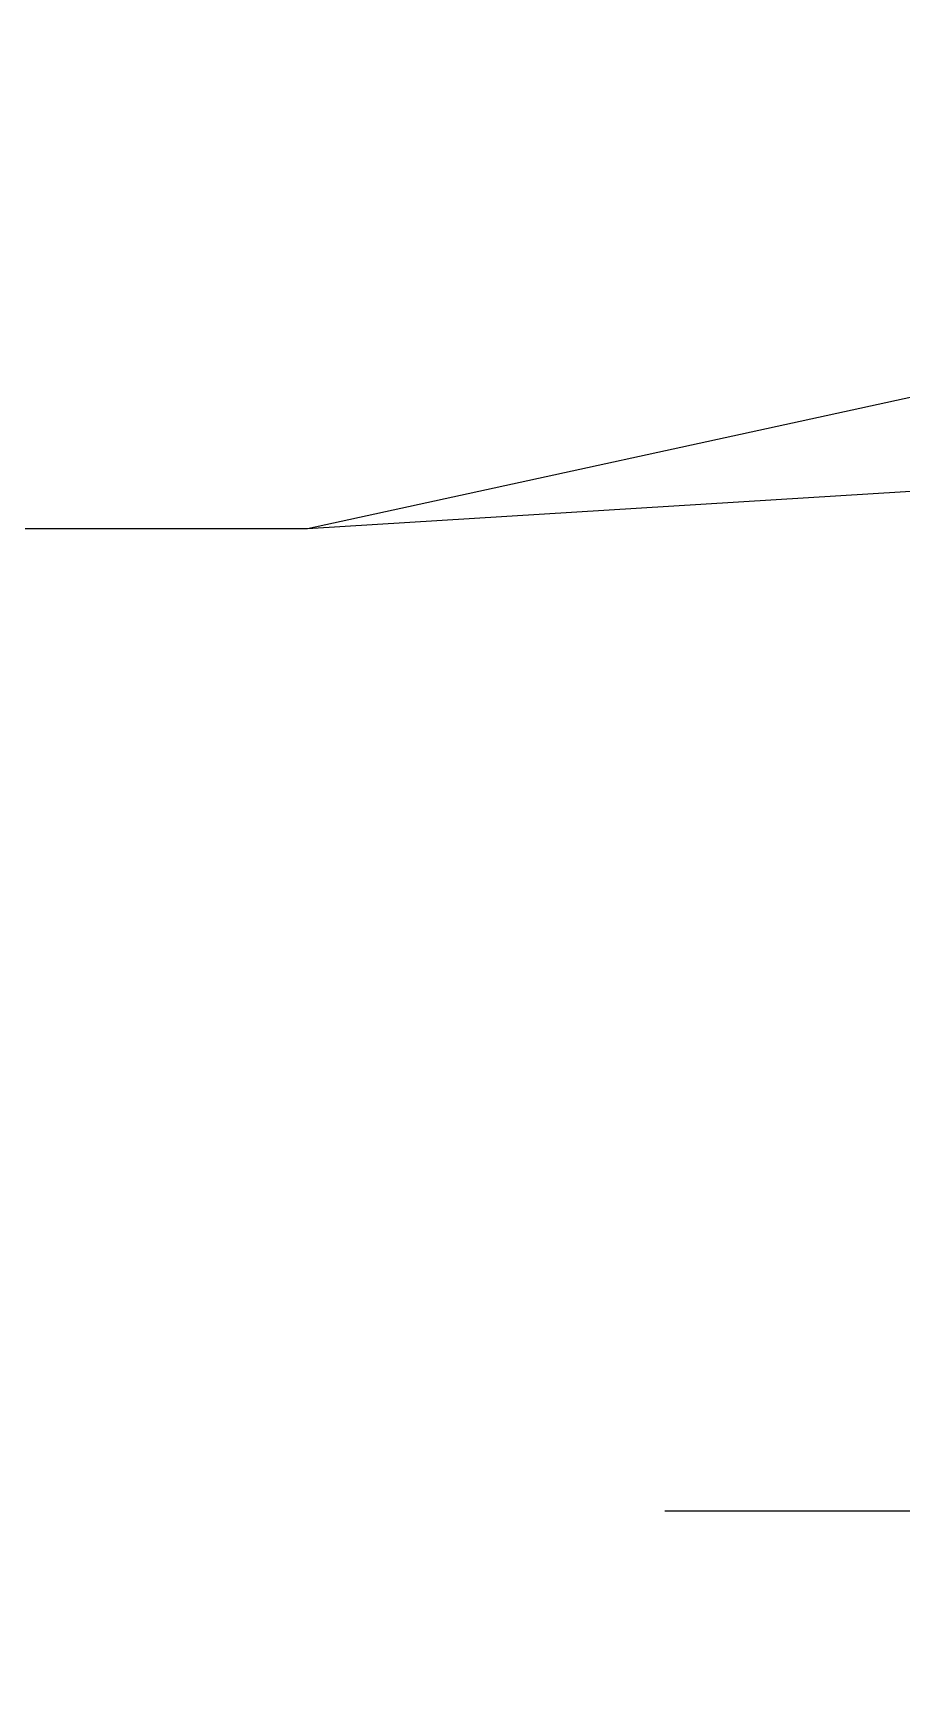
# Model space of a CAD drawing. Header units: inches. Extents: x 386 to 486, y 202 to 284.
# Drawn here: x 444.21 to 448.99, y 220.39 to 229.52 of the extents above; entities that cross this region are included whole.
import ezdxf

# ---------------------------------------------------------------- set-up
doc = ezdxf.new("R2010")
doc.units = ezdxf.units.IN
doc.header["$LTSCALE"] = 0.5
doc.header["$MEASUREMENT"] = 0
doc.layers.add('LINE9', color=9, linetype='Continuous')
doc.layers.add('TEXT', color=4, linetype='Continuous')
doc.styles.add('DIM', font='romans.shx', dxfattribs={"width": 0.7})
doc.dimstyles.new('ext_12', dxfattribs={"dimscale": 12, "dimtxt": 0.09375, "dimasz": 0.09375, "dimexe": 0.09375, "dimexo": 0.0625, "dimgap": 0.0625, "dimtad": 1, "dimdec": 1, "dimzin": 3, "dimdsep": 46, "dimlunit": 4, "dimtxsty": 'DIM', "dimcen": 0.09, "dimdle": 0.09375, "dimclrt": 4, "dimadec": 0, "dimazin": 0, "dimtfac": 1, "dimtdec": 1, "dimtmove": 2, "dimatfit": 3, "dimfxl": 1, "dimfrac": 2, "dimtolj": 1, "dimtzin": 0, "dimarcsym": 0})

msp = doc.modelspace()

# ---------------------------------------------------------------- linework, layer by layer
at = {"layer": 'LINE9'}
msp.add_lwpolyline([(468.2654, 221.386), (459.2078, 221.386), (458.2078, 220.386), (458.2078, 221.386), (458.2078, 222.386), (457.2078, 221.386), (447.6812, 221.386)], dxfattribs=at)

# ---------------------------------------------------------------- leaders
at = {"layer": 'TEXT'}
for points in [[(458.2078, 229.5214), (445.7151, 226.7923), (439.4007, 226.7923)], [(459.2703, 227.6358), (445.7151, 226.7923)]]:
    msp.add_leader(points, dimstyle='ext_12', override={"dimgap": 0.0625, "dimtad": 0}, dxfattribs=at)

doc.saveas('drawing.dxf')
